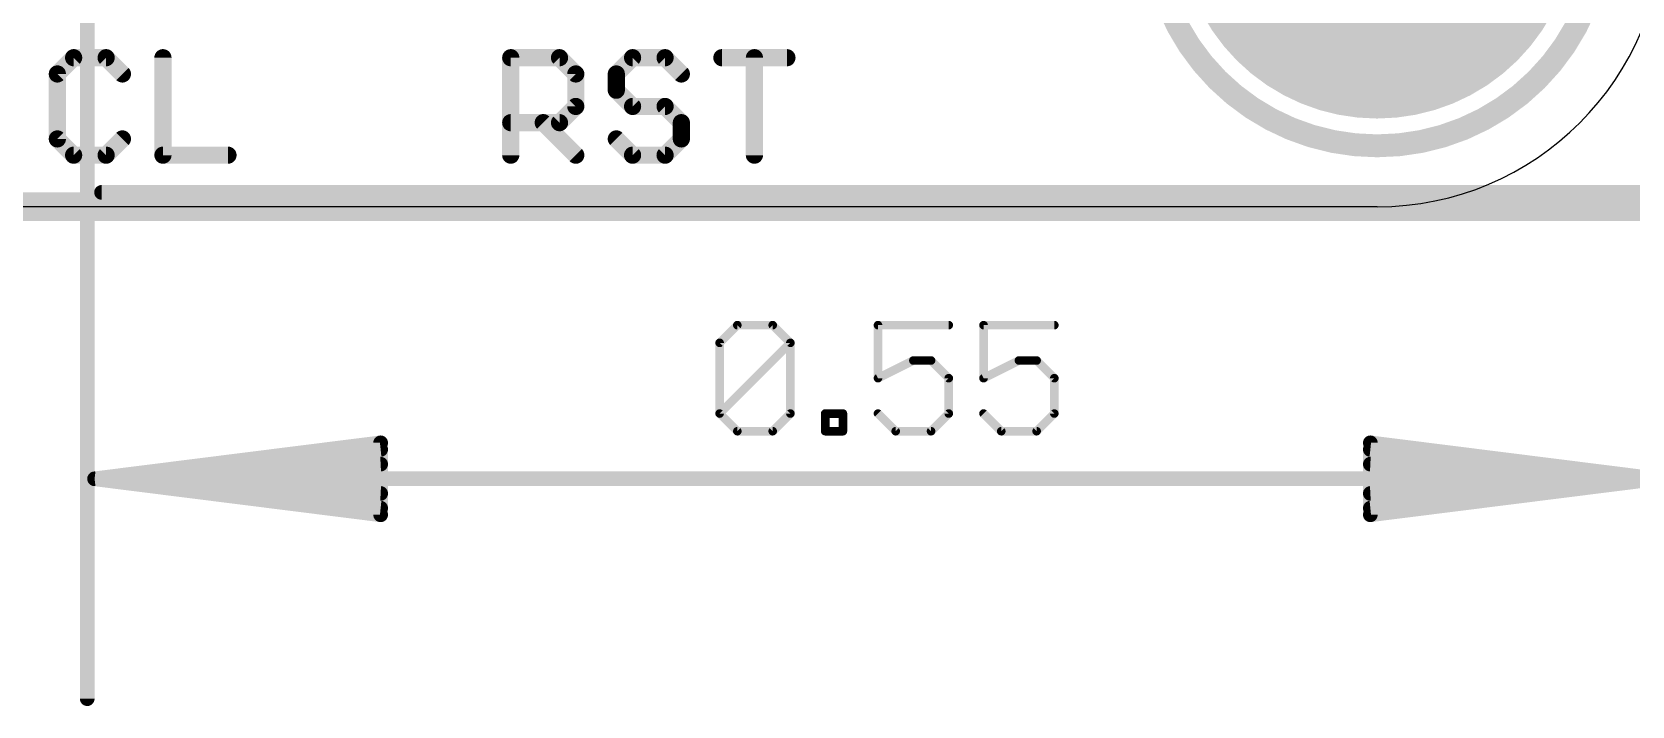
# Model space of a CAD drawing. Extents: x -5.3 to 35, y -5.3 to 31.
# Drawn here: x 13.48 to 27.66, y -4.43 to 1.55 of the extents above; entities that cross this region are included whole.
import ezdxf

# ---------------------------------------------------------------- set-up
doc = ezdxf.new("R2010")
doc.units = 0
for name, color, linetype in [('1', 12, 'CONTINUOUS'), ('16', 132, 'CONTINUOUS'), ('17', 110, 'CONTINUOUS'), ('20', 53, 'CONTINUOUS'), ('21', 40, 'CONTINUOUS'), ('47', 253, 'CONTINUOUS')]:
    doc.layers.add(name, color=color, linetype=linetype)

# ---------------------------------------------------------------- blocks, each defined once
blk = doc.blocks.new('ROUNDP')
at = {"const_width": 0.5}
blk.add_lwpolyline([(0, -0.25, 1), (0, 0.25, 1), (0, -0.25)], format="xyb", dxfattribs=at)

msp = doc.modelspace()

# ---------------------------------------------------------------- linework, layer by layer
at = {"layer": '1', "const_width": 0.254}
msp.add_lwpolyline([(27.94, 0), (0, 0)], dxfattribs=at)
at = {"layer": '16', "const_width": 0.254}
msp.add_lwpolyline([(27.94, 0), (0, 0)], dxfattribs=at)
at = {"layer": '20'}
msp.add_line((25.4, 0), (2.54, 0), dxfattribs=at)
msp.add_arc((25.4, 2.54), 2.54, 270, 0, dxfattribs=at)
at = {"layer": '21'}
for points, const_width in [([(25.4, 0.54, 1), (25.4, 4.54, 1), (25.4, 0.54)], 0.2032), ([(13.8495, 1.3596, 1), (13.8495, 1.2834)], 0.0762), ([(13.8764, 1.2946, 1), (13.8226, 1.3485)], 0.0762), ([(14.1646, 1.3485, 1), (14.1107, 1.2946)], 0.0762), ([(14.1376, 1.2834, 1), (14.1376, 1.3596)], 0.0762), ([(14.6791, 1.3215, 1), (14.6029, 1.3215)], 0.0762), ([(17.761, 1.3215, 1), (17.6848, 1.3215)], 0.0762), ([(17.7229, 1.3596, 1), (17.7229, 1.2834)], 0.0762), ([(18.182, 1.3485, 1), (18.1281, 1.2946)], 0.0762), ([(18.1551, 1.2834, 1), (18.1551, 1.3596)], 0.0762), ([(18.8025, 1.3596, 1), (18.8025, 1.2834)], 0.0762), ([(18.8294, 1.2946, 1), (18.7756, 1.3485)], 0.0762), ([(19.1176, 1.3485, 1), (19.0637, 1.2946)], 0.0762), ([(19.0906, 1.2834, 1), (19.0906, 1.3596)], 0.0762), ([(19.594, 1.3596, 1), (19.594, 1.2834)], 0.0762), ([(19.9202, 1.3215, 1), (19.844, 1.3215)], 0.0762), ([(20.1702, 1.2834, 1), (20.1702, 1.3596)], 0.0762), ([(13.7435, 1.1775, 1), (13.6673, 1.1775)], 0.0762), ([(13.6785, 1.2044, 1), (13.7324, 1.1505)], 0.0762), ([(14.2547, 1.1505, 1), (14.3086, 1.2044)], 0.0762), ([(18.3372, 1.1775, 1), (18.261, 1.1775)], 0.0762), ([(18.2722, 1.1505, 1), (18.3261, 1.2044)], 0.0762), ([(18.6965, 1.1775, 1), (18.6203, 1.1775)], 0.0762), ([(18.6315, 1.2044, 1), (18.6854, 1.1505)], 0.0762), ([(19.2077, 1.1505, 1), (19.2616, 1.2044)], 0.0762), ([(18.6854, 1.0604, 1), (18.6315, 1.0065)], 0.0762), ([(18.6203, 1.0334, 1), (18.6965, 1.0334)], 0.0762), ([(18.261, 0.8894, 1), (18.3372, 0.8894)], 0.0762), ([(18.3261, 0.8624, 1), (18.2722, 0.9163)], 0.0762), ([(18.8025, 0.9275, 1), (18.8025, 0.8513)], 0.0762), ([(18.7756, 0.8624, 1), (18.8294, 0.9163)], 0.0762), ([(19.1176, 0.9163, 1), (19.0637, 0.8624)], 0.0762), ([(19.0906, 0.8513, 1), (19.0906, 0.9275)], 0.0762), ([(17.7229, 0.7834, 1), (17.7229, 0.7072)], 0.0762), ([(18.038, 0.7723, 1), (17.9841, 0.7184)], 0.0762), ([(18.1281, 0.7723, 1), (18.182, 0.7184)], 0.0762), ([(18.1551, 0.7072, 1), (18.1551, 0.7834)], 0.0762), ([(19.2728, 0.7453, 1), (19.1966, 0.7453)], 0.0762), ([(19.2077, 0.7184, 1), (19.2616, 0.7723)], 0.0762), ([(13.7324, 0.6282, 1), (13.6785, 0.5743)], 0.0762), ([(13.6673, 0.6013, 1), (13.7435, 0.6013)], 0.0762), ([(14.3086, 0.5743, 1), (14.2547, 0.6282)], 0.0762), ([(18.6854, 0.6282, 1), (18.6315, 0.5743)], 0.0762), ([(19.1966, 0.6013, 1), (19.2728, 0.6013)], 0.0762), ([(19.2616, 0.5743, 1), (19.2077, 0.6282)], 0.0762), ([(13.8495, 0.4953, 1), (13.8495, 0.4191)], 0.0762), ([(13.8226, 0.4303, 1), (13.8764, 0.4841)], 0.0762), ([(14.1107, 0.4841, 1), (14.1646, 0.4303)], 0.0762), ([(14.1376, 0.4191, 1), (14.1376, 0.4953)], 0.0762), ([(14.641, 0.4953, 1), (14.641, 0.4191)], 0.0762), ([(14.6029, 0.4572, 1), (14.6791, 0.4572)], 0.0762), ([(15.2172, 0.4191, 1), (15.2172, 0.4953)], 0.0762), ([(17.6848, 0.4572, 1), (17.761, 0.4572)], 0.0762), ([(18.2722, 0.4303, 1), (18.3261, 0.4841)], 0.0762), ([(18.8025, 0.4953, 1), (18.8025, 0.4191)], 0.0762), ([(18.7756, 0.4303, 1), (18.8294, 0.4841)], 0.0762), ([(19.0637, 0.4841, 1), (19.1176, 0.4303)], 0.0762), ([(19.0906, 0.4191, 1), (19.0906, 0.4953)], 0.0762), ([(19.844, 0.4572, 1), (19.9202, 0.4572)], 0.0762)]:
    msp.add_lwpolyline(points, format="xyb", dxfattribs=dict(at, const_width=const_width))
at = {"layer": '21', "const_width": 0.1524}
for points in [[(13.8495, 1.3215), (13.7054, 1.1775)], [(14.1376, 1.3215), (13.8495, 1.3215)], [(14.2817, 1.1775), (14.1376, 1.3215)], [(14.641, 1.3215), (14.641, 0.4572)], [(17.7229, 0.4572), (17.7229, 1.3215)], [(17.7229, 1.3215), (18.1551, 1.3215)], [(18.1551, 1.3215), (18.2991, 1.1775)], [(18.8025, 1.3215), (18.6584, 1.1775)], [(19.0906, 1.3215), (18.8025, 1.3215)], [(19.2347, 1.1775), (19.0906, 1.3215)], [(19.594, 1.3215), (20.1702, 1.3215)], [(19.8821, 0.4572), (19.8821, 1.3215)], [(13.7054, 1.1775), (13.7054, 0.6013)], [(18.2991, 1.1775), (18.2991, 0.8894)], [(18.6584, 1.1775), (18.6584, 1.0334)], [(18.6584, 1.0334), (18.8025, 0.8894)], [(18.2991, 0.8894), (18.1551, 0.7453)], [(18.8025, 0.8894), (19.0906, 0.8894)], [(19.0906, 0.8894), (19.2347, 0.7453)], [(18.1551, 0.7453), (17.7229, 0.7453)], [(18.011, 0.7453), (18.2991, 0.4572)], [(19.2347, 0.7453), (19.2347, 0.6013)], [(13.7054, 0.6013), (13.8495, 0.4572)], [(14.1376, 0.4572), (14.2817, 0.6013)], [(18.8025, 0.4572), (18.6584, 0.6013)], [(19.2347, 0.6013), (19.0906, 0.4572)], [(13.8495, 0.4572), (14.1376, 0.4572)], [(14.641, 0.4572), (15.2172, 0.4572)], [(19.0906, 0.4572), (18.8025, 0.4572)]]:
    msp.add_lwpolyline(points, dxfattribs=at)
at = {"layer": '47'}
for points, const_width in [([(13.97, 12.7), (13.97, -4.363)], 0.13), ([(14.097, 0.127), (34.97, 0.127)], 0.13), ([(2.54, 0), (31.922, 0)], 0.13), ([(19.5739, -1.2071), (19.7307, -1.0503)], 0.0762), ([(19.7307, -1.0503), (20.0442, -1.0503)], 0.0762), ([(20.0442, -1.0503), (20.201, -1.2071)], 0.0762), ([(21.6042, -1.0503), (20.9772, -1.0503)], 0.0762), ([(20.9772, -1.0503), (20.9772, -1.5206)], 0.0762), ([(22.5398, -1.0503), (21.9127, -1.0503)], 0.0762), ([(21.9127, -1.0503), (21.9127, -1.5206)], 0.0762), ([(19.5739, -1.8341), (19.5739, -1.2071)], 0.0762), ([(19.5739, -1.8341), (20.201, -1.2071)], 0.0762), ([(20.201, -1.2071), (20.201, -1.8341)], 0.0762), ([(20.9772, -1.5206), (21.2907, -1.3638)], 0.0762), ([(21.2907, -1.3638), (21.4475, -1.3638)], 0.0762), ([(21.4475, -1.3638), (21.6042, -1.5206)], 0.0762), ([(21.9127, -1.5206), (22.2262, -1.3638)], 0.0762), ([(22.2262, -1.3638), (22.383, -1.3638)], 0.0762), ([(22.383, -1.3638), (22.5398, -1.5206)], 0.0762), ([(21.6042, -1.5206), (21.6042, -1.8341)], 0.0762), ([(22.5398, -1.5206), (22.5398, -1.8341)], 0.0762), ([(19.7307, -1.9909), (19.5739, -1.8341)], 0.0762), ([(20.201, -1.8341), (20.0442, -1.9909)], 0.0762), ([(20.5094, -1.9909), (20.5094, -1.8341)], 0.0762), ([(20.5094, -1.8341), (20.6662, -1.8341)], 0.0762), ([(20.6662, -1.8341), (20.6662, -1.9909)], 0.0762), ([(21.1339, -1.9909), (20.9772, -1.8341)], 0.0762), ([(21.6042, -1.8341), (21.4475, -1.9909)], 0.0762), ([(22.0694, -1.9909), (21.9127, -1.8341)], 0.0762), ([(22.5398, -1.8341), (22.383, -1.9909)], 0.0762), ([(20.0442, -1.9909), (19.7307, -1.9909)], 0.0762), ([(20.6662, -1.9909), (20.5094, -1.9909)], 0.0762), ([(21.4475, -1.9909), (21.1339, -1.9909)], 0.0762), ([(22.383, -1.9909), (22.0694, -1.9909)], 0.0762), ([(14.035, -2.413), (16.57, -2.0938)], 0.13), ([(14.035, -2.413), (16.57, -2.153)], 0.13), ([(16.57, -2.0938), (16.57, -2.7322)], 0.13), ([(27.875, -2.413), (25.34, -2.0938)], 0.13), ([(25.34, -2.0938), (25.34, -2.7322)], 0.13), ([(27.875, -2.413), (25.34, -2.153)], 0.13), ([(14.035, -2.413), (16.57, -2.283)], 0.13), ([(27.875, -2.413), (25.34, -2.283)], 0.13), ([(14.035, -2.413), (27.875, -2.413)], 0.13), ([(16.57, -2.7322), (14.035, -2.413)], 0.13), ([(16.57, -2.543), (14.035, -2.413)], 0.13), ([(16.57, -2.673), (14.035, -2.413)], 0.13), ([(25.34, -2.7322), (27.875, -2.413)], 0.13), ([(25.34, -2.543), (27.875, -2.413)], 0.13), ([(25.34, -2.673), (27.875, -2.413)], 0.13)]:
    msp.add_lwpolyline(points, dxfattribs=dict(at, const_width=const_width))
for points, const_width in [([(14.097, 0.1595, 1), (14.097, 0.0945)], 0.065), ([(19.7307, -1.0312, 1), (19.7307, -1.0693)], 0.0381), ([(19.7441, -1.0638, 1), (19.7172, -1.0368)], 0.0381), ([(20.0577, -1.0368, 1), (20.0307, -1.0638)], 0.0381), ([(20.0442, -1.0693, 1), (20.0442, -1.0312)], 0.0381), ([(20.9772, -1.0312, 1), (20.9772, -1.0693)], 0.0381), ([(20.9962, -1.0503, 1), (20.9581, -1.0503)], 0.0381), ([(21.6042, -1.0693, 1), (21.6042, -1.0312)], 0.0381), ([(21.9317, -1.0503, 1), (21.8936, -1.0503)], 0.0381), ([(21.9127, -1.0312, 1), (21.9127, -1.0693)], 0.0381), ([(22.5398, -1.0693, 1), (22.5398, -1.0312)], 0.0381), ([(19.5929, -1.2071, 1), (19.5548, -1.2071)], 0.0381), ([(19.5604, -1.1936, 1), (19.5874, -1.2205)], 0.0381), ([(20.22, -1.2071, 1), (20.1819, -1.2071)], 0.0381), ([(20.2144, -1.2205, 1), (20.1875, -1.1936)], 0.0381), ([(20.1875, -1.2205, 1), (20.2144, -1.1936)], 0.0381), ([(21.2907, -1.3448, 1), (21.2907, -1.3829)], 0.0381), ([(21.2992, -1.3809, 1), (21.2822, -1.3468)], 0.0381), ([(21.4609, -1.3504, 1), (21.434, -1.3773)], 0.0381), ([(21.4475, -1.3829, 1), (21.4475, -1.3448)], 0.0381), ([(22.2262, -1.3448, 1), (22.2262, -1.3829)], 0.0381), ([(22.2347, -1.3809, 1), (22.2177, -1.3468)], 0.0381), ([(22.3965, -1.3504, 1), (22.3695, -1.3773)], 0.0381), ([(22.383, -1.3829, 1), (22.383, -1.3448)], 0.0381), ([(20.9686, -1.5036, 1), (20.9857, -1.5376)], 0.0381), ([(20.9581, -1.5206, 1), (20.9962, -1.5206)], 0.0381), ([(21.6233, -1.5206, 1), (21.5852, -1.5206)], 0.0381), ([(21.5908, -1.5341, 1), (21.6177, -1.5071)], 0.0381), ([(21.8936, -1.5206, 1), (21.9317, -1.5206)], 0.0381), ([(21.9042, -1.5036, 1), (21.9212, -1.5376)], 0.0381), ([(22.5588, -1.5206, 1), (22.5207, -1.5206)], 0.0381), ([(22.5263, -1.5341, 1), (22.5532, -1.5071)], 0.0381), ([(19.5874, -1.8207, 1), (19.5604, -1.8476)], 0.0381), ([(19.5604, -1.8207, 1), (19.5874, -1.8476)], 0.0381), ([(19.5548, -1.8341, 1), (19.5929, -1.8341)], 0.0381), ([(20.1819, -1.8341, 1), (20.22, -1.8341)], 0.0381), ([(20.2144, -1.8476, 1), (20.1875, -1.8207)], 0.0381), ([(20.5094, -1.8151, 1), (20.5094, -1.8532)], 0.0381), ([(20.5285, -1.8341, 1), (20.4904, -1.8341)], 0.0381), ([(20.6852, -1.8341, 1), (20.6471, -1.8341)], 0.0381), ([(20.6662, -1.8532, 1), (20.6662, -1.8151)], 0.0381), ([(20.9906, -1.8207, 1), (20.9637, -1.8476)], 0.0381), ([(21.5852, -1.8341, 1), (21.6233, -1.8341)], 0.0381), ([(21.6177, -1.8476, 1), (21.5908, -1.8207)], 0.0381), ([(21.9262, -1.8207, 1), (21.8992, -1.8476)], 0.0381), ([(22.5207, -1.8341, 1), (22.5588, -1.8341)], 0.0381), ([(22.5532, -1.8476, 1), (22.5263, -1.8207)], 0.0381), ([(19.7307, -1.9719, 1), (19.7307, -2.0099)], 0.0381), ([(19.7172, -2.0044, 1), (19.7441, -1.9774)], 0.0381), ([(20.0307, -1.9774, 1), (20.0577, -2.0044)], 0.0381), ([(20.0442, -2.0099, 1), (20.0442, -1.9719)], 0.0381), ([(20.5094, -1.9719, 1), (20.5094, -2.0099)], 0.0381), ([(20.4904, -1.9909, 1), (20.5285, -1.9909)], 0.0381), ([(20.6471, -1.9909, 1), (20.6852, -1.9909)], 0.0381), ([(20.6662, -2.0099, 1), (20.6662, -1.9719)], 0.0381), ([(21.1339, -1.9719, 1), (21.1339, -2.0099)], 0.0381), ([(21.1205, -2.0044, 1), (21.1474, -1.9774)], 0.0381), ([(21.434, -1.9774, 1), (21.4609, -2.0044)], 0.0381), ([(21.4475, -2.0099, 1), (21.4475, -1.9719)], 0.0381), ([(22.0694, -1.9719, 1), (22.0694, -2.0099)], 0.0381), ([(22.056, -2.0044, 1), (22.0829, -1.9774)], 0.0381), ([(22.3695, -1.9774, 1), (22.3965, -2.0044)], 0.0381), ([(22.383, -2.0099, 1), (22.383, -1.9719)], 0.0381), ([(16.6025, -2.0938, 1), (16.5375, -2.0938)], 0.065), ([(16.5741, -2.126, 1), (16.5659, -2.0615)], 0.065), ([(16.5733, -2.1853, 1), (16.5667, -2.1207)], 0.065), ([(25.3441, -2.0615, 1), (25.3359, -2.126)], 0.065), ([(25.3725, -2.0938, 1), (25.3075, -2.0938)], 0.065), ([(25.3433, -2.1207, 1), (25.3367, -2.1853)], 0.065), ([(16.5717, -2.3155, 1), (16.5683, -2.2505)], 0.065), ([(25.3417, -2.2505, 1), (25.3383, -2.3155)], 0.065), ([(14.035, -2.3805, 1), (14.035, -2.4455)], 0.065), ([(14.0391, -2.3808, 1), (14.0309, -2.4452)], 0.065), ([(14.0333, -2.3805, 1), (14.0367, -2.4455)], 0.065), ([(14.0367, -2.3805, 1), (14.0333, -2.4455)], 0.065), ([(14.0383, -2.3807, 1), (14.0317, -2.4453)], 0.065), ([(14.0317, -2.3807, 1), (14.0383, -2.4453)], 0.065), ([(14.0309, -2.3808, 1), (14.0391, -2.4452)], 0.065), ([(16.5683, -2.5755, 1), (16.5717, -2.5105)], 0.065), ([(25.3383, -2.5105, 1), (25.3417, -2.5755)], 0.065), ([(16.5659, -2.7645, 1), (16.5741, -2.7)], 0.065), ([(16.5667, -2.7053, 1), (16.5733, -2.6407)], 0.065), ([(25.3367, -2.6407, 1), (25.3433, -2.7053)], 0.065), ([(25.3359, -2.7, 1), (25.3441, -2.7645)], 0.065), ([(16.5375, -2.7322, 1), (16.6025, -2.7322)], 0.065), ([(25.3075, -2.7322, 1), (25.3725, -2.7322)], 0.065), ([(13.9375, -4.363, 1), (14.0025, -4.363)], 0.065)]:
    msp.add_lwpolyline(points, format="xyb", dxfattribs=dict(at, const_width=const_width))

# ---------------------------------------------------------------- block references
at = {"layer": '17', "xscale": 3.516, "yscale": 3.516, "rotation": 180}
msp.add_blockref('ROUNDP', (25.4, 2.54), dxfattribs=at)
msp.add_blockref('ROUNDP', (25.4, 2.54), dxfattribs=at)

doc.saveas('drawing.dxf')
